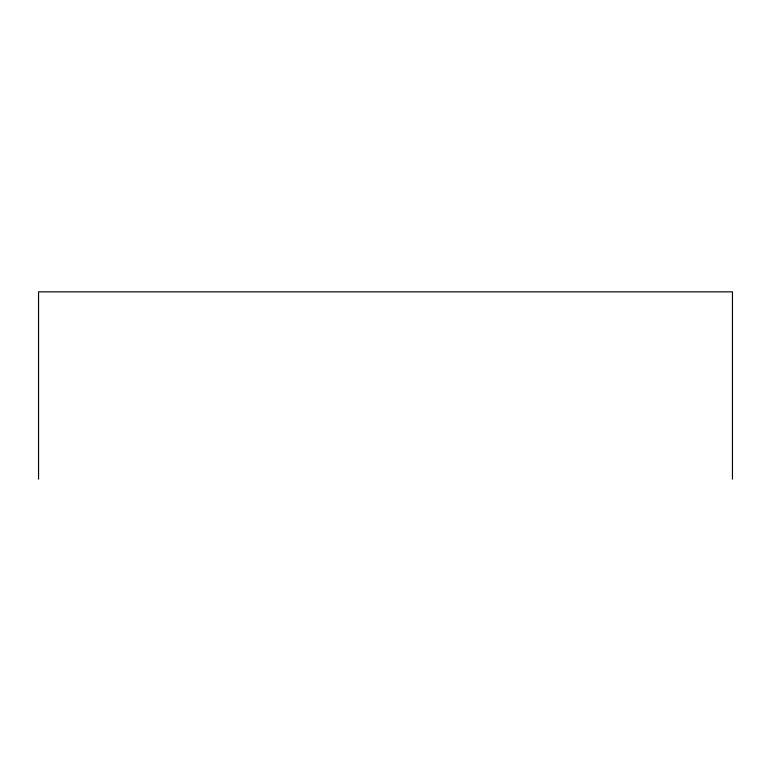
<?xml version="1.0" encoding="UTF-8"?>
<svg xmlns="http://www.w3.org/2000/svg" width="771" height="771" viewBox="0 0 771 771"><rect width="100%" height="100%" fill="white"/><g stroke="black" fill="none" stroke-linecap="round" stroke-linejoin="round"><path stroke-width="1.16" d="M732.45 479.148L732.45 291.852L38.55 291.852L38.55 479.148"/></g></svg>
